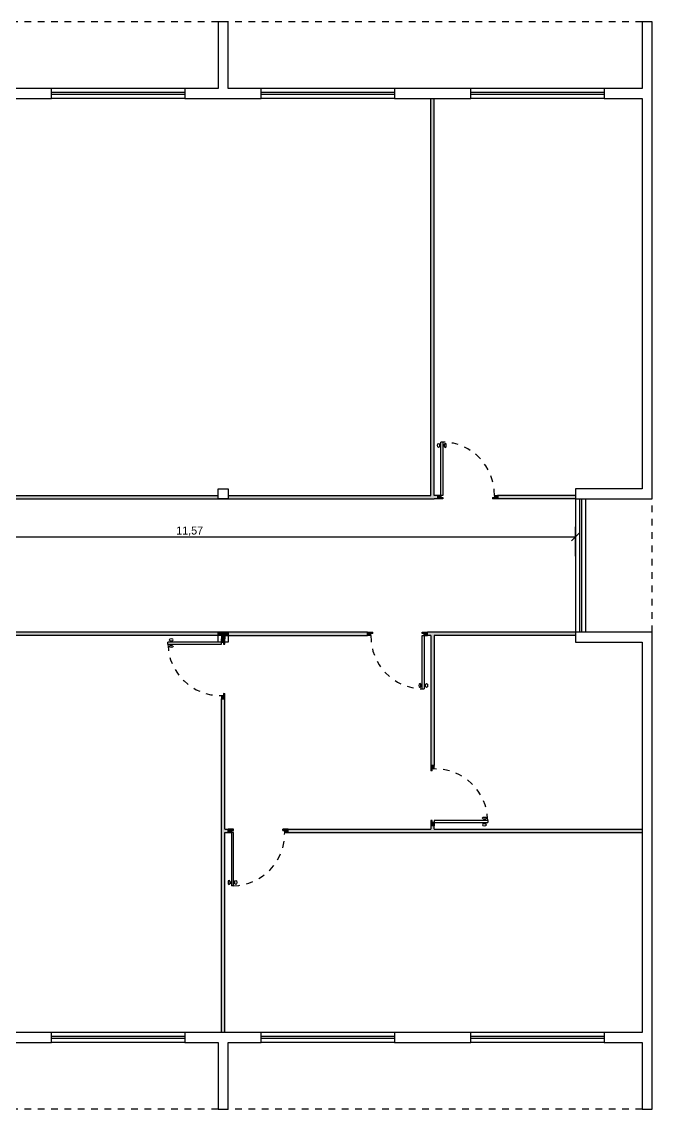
# Model space of a CAD drawing. Header units: millimetres. Extents: x 952 to 2017, y 419 to 1447.
# Drawn here: x 983.19 to 992.64, y 448.25 to 464.55 of the extents above; entities that cross this region are included whole.
import ezdxf

# ---------------------------------------------------------------- set-up
doc = ezdxf.new("R2010")
doc.units = ezdxf.units.MM
doc.header["$PDMODE"] = 34
doc.linetypes.add('ACAD_ISO03W100', pattern=[30, 12, -18])
doc.layers.get('0').update_dxf_attribs({"color": 5})
for name, color, linetype in [('can02', 2, 'Continuous'), ('pena 01', 1, 'Continuous'), ('pena01', 1, 'Continuous'), ('pena02', 2, 'Continuous'), ('pena04', 4, 'Continuous')]:
    doc.layers.add(name, color=color, linetype=linetype)
doc.styles.get("Standard").update_dxf_attribs({"font": 'ERASLGHT.TTF'})
doc.dimstyles.new('ISO-25', dxfattribs={"dimtxt": 0.12, "dimasz": 0.12, "dimexe": 0.15, "dimexo": 0.14, "dimgap": 0.015, "dimtad": 1, "dimzin": 1, "dimtxsty": 'Standard', "dimblk": 'OBLIQUE', "dimcen": 0.15, "dimdle": 0.0005, "dimclrd": 1, "dimclre": 1, "dimclrt": 2, "dimadec": 0, "dimazin": 0, "dimtfac": 1, "dimtmove": 0, "dimatfit": 3, "dimldrblk": 'OBLIQUE', "dimfxl": 1, "dimarcsym": 0})

# ---------------------------------------------------------------- blocks, each defined once
blk = doc.blocks.new('_Oblique')
at = {"color": 0, "linetype": 'ByBlock', "lineweight": -2}
blk.add_line((-0.5, -0.5), (0.5, 0.5), dxfattribs=at)
blk = doc.blocks.new('*D14')
at = {"color": 1, "lineweight": -2}
for p, q in [((979.924, 456.539), (979.924, 456.978)), ((991.49, 456.539), (991.49, 456.978)), ((979.923, 456.828), (991.491, 456.828))]:
    blk.add_line(p, q, dxfattribs=at)
at = {"layer": 'Defpoints', "color": 0}
for p in [(991.49, 456.828), (979.924, 456.399), (991.49, 456.399)]:
    blk.add_point(p, dxfattribs=at)
at = {"color": 1, "lineweight": -2, "xscale": 0.12, "yscale": 0.12, "zscale": 0.12, "rotation": 180}
blk.add_blockref('_Oblique', (979.924, 456.828), dxfattribs=at)
at = {"color": 1, "lineweight": -2, "xscale": 0.12, "yscale": 0.12, "zscale": 0.12}
blk.add_blockref('_Oblique', (991.49, 456.828), dxfattribs=at)
at = {"color": 2, "insert": (985.707, 456.912), "char_height": 0.12, "attachment_point": 5}
blk.add_mtext('11,57', dxfattribs=at)

msp = doc.modelspace()

# ---------------------------------------------------------------- hatches: boundary and pattern name
at = {"layer": 'pena02'}
h = msp.add_hatch(color=256, dxfattribs=at)
h.paths.add_polyline_path([(989.374, 457.399), (989.424, 457.399), (989.424, 457.449), (989.374, 457.449), (989.374, 463.399), (989.324, 463.399), (989.324, 457.449), (986.282, 457.449), (986.282, 457.399)])
h.paths.add_polyline_path([(991.49, 457.399), (991.49, 457.449), (990.324, 457.449), (990.324, 457.399)])
for points in [[(986.132, 457.399), (986.132, 457.449), (979.999, 457.449), (979.999, 457.399)], [(986.132, 455.349), (986.132, 455.399), (979.999, 455.399), (979.999, 455.349)], [(986.232, 455.299), (986.232, 455.349), (986.282, 455.349), (986.282, 455.399), (986.132, 455.399), (986.132, 455.349), (986.182, 455.349), (986.182, 455.299)], [(988.374, 455.349), (988.374, 455.399), (986.282, 455.399), (986.282, 455.349)], [(992.49, 452.399), (992.49, 452.449), (989.374, 452.449), (989.374, 452.499), (989.324, 452.499), (989.324, 452.449), (987.182, 452.449), (987.182, 452.399)]]:
    msp.add_hatch(color=256, dxfattribs=at).paths.add_polyline_path(points)
h = msp.add_hatch(dxfattribs=at)
h.set_pattern_fill('LINE', color=256, scale=0.004, angle=45, style=0)
h.set_pattern_definition([(315, (-1028.375138, 2398.697781), (-0.00898025612, -0.00898025612), [])])
h.paths.add_polyline_path([(989.424, 457.449), (989.424, 457.399), (989.504, 457.399), (989.504, 457.419), (989.474, 457.419), (989.474, 457.449)])
h = msp.add_hatch(dxfattribs=at)
h.set_pattern_fill('LINE', color=256, scale=0.004, angle=45, style=0)
h.set_pattern_definition([(315, (-1028.575138, 2398.697781), (-0.00898025612, -0.00898025612), [])])
h.paths.add_polyline_path([(990.324, 457.449), (990.324, 457.399), (990.244, 457.399), (990.244, 457.419), (990.274, 457.419), (990.274, 457.449)])
h = msp.add_hatch(color=256, dxfattribs=at)
h.paths.add_polyline_path([(986.182, 449.399), (986.232, 449.399), (986.232, 452.399), (986.282, 452.399), (986.282, 452.449), (986.232, 452.449), (986.232, 454.399), (986.182, 454.399)])
h.paths.add_polyline_path([(989.374, 455.349), (991.49, 455.349), (991.49, 455.399), (989.274, 455.399), (989.274, 455.349), (989.324, 455.349), (989.324, 453.399), (989.374, 453.399)])
h = msp.add_hatch(dxfattribs=at)
h.set_pattern_fill('LINE', color=256, scale=0.004, angle=-45, style=0)
h.set_pattern_definition([(315, (-955.066832, 2473.097754), (0.00898025612, 0.00898025612), [])])
h.paths.add_polyline_path([(986.182, 455.299), (986.232, 455.299), (986.232, 455.219), (986.212, 455.219), (986.212, 455.249), (986.182, 455.249)])
h = msp.add_hatch(dxfattribs=at)
h.set_pattern_fill('LINE', color=256, scale=0.004, angle=45, style=0)
h.set_pattern_definition([(135, (3007.272803, -1485.900214), (0.00898025612, 0.00898025612), [])])
h.paths.add_polyline_path([(988.374, 455.349), (988.374, 455.399), (988.454, 455.399), (988.454, 455.379), (988.424, 455.379), (988.424, 455.349)])
h = msp.add_hatch(dxfattribs=at)
h.set_pattern_fill('LINE', color=256, scale=0.004, angle=45, style=0)
h.set_pattern_definition([(135, (3007.072803, -1485.900214), (0.00898025612, 0.00898025612), [])])
h.paths.add_polyline_path([(989.274, 455.349), (989.274, 455.399), (989.194, 455.399), (989.194, 455.379), (989.224, 455.379), (989.224, 455.349)])
h = msp.add_hatch(dxfattribs=at)
h.set_pattern_fill('LINE', color=256, scale=0.004, angle=-45, style=0)
h.set_pattern_definition([(315, (-955.066832, 2473.297754), (0.00898025612, 0.00898025612), [])])
h.paths.add_polyline_path([(986.182, 454.399), (986.232, 454.399), (986.232, 454.479), (986.212, 454.479), (986.212, 454.449), (986.182, 454.449)])
h = msp.add_hatch(dxfattribs=at)
h.set_pattern_fill('LINE', color=256, scale=0.004, angle=135, style=0)
h.set_pattern_definition([(135, (2930.62283, -1565.500187), (-0.00898025612, -0.00898025612), [])])
h.paths.add_polyline_path([(989.374, 453.399), (989.324, 453.399), (989.324, 453.319), (989.344, 453.319), (989.344, 453.349), (989.374, 453.349)])
h = msp.add_hatch(dxfattribs=at)
h.set_pattern_fill('LINE', color=256, scale=0.004, angle=135, style=0)
h.set_pattern_definition([(135, (2930.62283, -1565.300187), (-0.00898025612, -0.00898025612), [])])
h.paths.add_polyline_path([(989.374, 452.499), (989.324, 452.499), (989.324, 452.579), (989.344, 452.579), (989.344, 452.549), (989.374, 452.549)])
h = msp.add_hatch(dxfattribs=at)
h.set_pattern_fill('LINE', color=256, scale=0.004, angle=45, style=0)
h.set_pattern_definition([(45, (-1031.516805, -1488.850214), (-0.00898025612, 0.00898025612), [])])
h.paths.add_polyline_path([(986.282, 452.399), (986.282, 452.449), (986.362, 452.449), (986.362, 452.429), (986.332, 452.429), (986.332, 452.399)])
h = msp.add_hatch(dxfattribs=at)
h.set_pattern_fill('LINE', color=256, scale=0.004, angle=45, style=0)
h.set_pattern_definition([(45, (-1031.716805, -1488.850214), (-0.00898025612, 0.00898025612), [])])
h.paths.add_polyline_path([(987.182, 452.399), (987.182, 452.449), (987.102, 452.449), (987.102, 452.429), (987.132, 452.429), (987.132, 452.399)])

# ---------------------------------------------------------------- linework, layer by layer
at = {"layer": 'can02'}
for points in [[(986.778, 463.399), (986.778, 463.549), (986.282, 463.549), (986.282, 464.549), (986.132, 464.549), (986.132, 463.549), (985.636, 463.549), (985.636, 463.399)], [(992.64, 457.399), (992.64, 464.549), (992.49, 464.549), (992.49, 463.549), (991.92, 463.549), (991.92, 463.399), (992.49, 463.399), (992.49, 457.549), (991.49, 457.549), (991.49, 457.399)], [(983.636, 463.399), (983.636, 463.549), (982.495, 463.549), (982.495, 463.399)], [(989.92, 463.399), (989.92, 463.549), (988.778, 463.549), (988.778, 463.399)], [(992.64, 448.249), (992.64, 455.399), (991.49, 455.399), (991.49, 455.249), (992.49, 455.249), (992.49, 449.399), (991.92, 449.399), (991.92, 449.249), (992.49, 449.249), (992.49, 448.249)], [(983.636, 449.249), (983.636, 449.399), (982.495, 449.399), (982.495, 449.249)], [(986.282, 448.249), (986.282, 449.249), (986.778, 449.249), (986.778, 449.399), (985.636, 449.399), (985.636, 449.249), (986.132, 449.249), (986.132, 448.249)], [(989.92, 449.249), (989.92, 449.399), (988.778, 449.399), (988.778, 449.249)]]:
    msp.add_lwpolyline(points, close=True, dxfattribs=at)
at = {"layer": 'pena 01', "linetype": 'ACAD_ISO03W100', "ltscale": 0.005}
for p, q in [((986.132, 464.549), (979.999, 464.549)), ((992.49, 464.549), (986.282, 464.549)), ((992.64, 455.399), (992.64, 457.399)), ((986.132, 448.249), (979.999, 448.249)), ((992.49, 448.249), (986.282, 448.249))]:
    msp.add_line(p, q, dxfattribs=at)
for centre, start, end in [((989.489, 457.464), 358.9053, 88.9053), ((989.209, 455.334), 178.9053, 268.9053), ((986.167, 455.234), 181.0947, 271.0947), ((989.389, 452.564), 1.0947, 91.0947), ((986.347, 452.384), 271.0947, 1.0947)]:
    msp.add_arc(centre, 0.785, start, end, dxfattribs=at)
at = {"layer": 'pena01'}
for p, q in [((985.636, 463.549), (983.636, 463.549)), ((988.778, 463.549), (986.778, 463.549)), ((991.92, 463.549), (989.92, 463.549)), ((985.636, 463.399), (983.636, 463.399)), ((988.778, 463.399), (986.778, 463.399)), ((991.92, 463.399), (989.92, 463.399)), ((991.49, 457.399), (991.49, 455.399)), ((991.64, 457.399), (991.64, 455.399)), ((991.64, 457.399), (991.64, 455.399)), ((985.636, 449.399), (983.636, 449.399)), ((988.778, 449.399), (986.778, 449.399)), ((991.92, 449.399), (989.92, 449.399)), ((985.636, 449.249), (983.636, 449.249)), ((988.778, 449.249), (986.778, 449.249)), ((991.92, 449.249), (989.92, 449.249))]:
    msp.add_line(p, q, dxfattribs=at)
at = {"layer": 'pena02'}
for p, q in [((985.636, 463.489), (983.636, 463.489)), ((985.636, 463.459), (983.636, 463.459)), ((988.778, 463.489), (986.778, 463.489)), ((988.778, 463.459), (986.778, 463.459)), ((991.92, 463.489), (989.92, 463.489)), ((991.92, 463.459), (989.92, 463.459)), ((989.324, 457.449), (989.324, 463.399)), ((989.374, 457.449), (989.374, 463.399)), ((989.453, 458.209), (989.474, 458.209)), ((989.504, 458.249), (989.474, 458.249)), ((989.474, 457.449), (989.474, 458.249)), ((989.504, 458.249), (989.504, 457.449)), ((989.525, 458.209), (989.504, 458.209)), ((989.453, 458.189), (989.474, 458.189)), ((989.525, 458.189), (989.504, 458.189)), ((978.95, 457.399), (989.374, 457.399)), ((979.999, 457.449), (986.132, 457.449)), ((986.282, 457.449), (989.324, 457.449)), ((989.424, 457.449), (989.374, 457.449)), ((989.424, 457.399), (989.374, 457.399)), ((989.424, 457.399), (989.374, 457.399)), ((989.424, 457.449), (989.474, 457.449)), ((989.424, 457.449), (989.424, 457.399)), ((989.504, 457.449), (989.424, 457.449)), ((989.504, 457.399), (989.424, 457.399)), ((989.474, 457.449), (989.474, 457.399)), ((989.474, 457.449), (989.474, 457.419)), ((989.504, 457.449), (989.474, 457.449)), ((989.474, 457.419), (989.504, 457.419)), ((989.504, 457.419), (989.504, 457.399)), ((990.244, 457.419), (990.244, 457.399)), ((990.244, 457.419), (990.274, 457.419)), ((990.324, 457.399), (990.244, 457.399)), ((990.274, 457.449), (990.274, 457.419)), ((990.274, 457.449), (990.324, 457.449)), ((991.49, 457.449), (990.324, 457.449)), ((990.324, 457.449), (990.324, 457.399)), ((991.49, 457.399), (990.324, 457.399)), ((991.55, 457.399), (991.55, 455.399)), ((991.58, 457.399), (991.58, 455.399)), ((988.374, 455.399), (979.999, 455.399)), ((986.182, 455.349), (979.999, 455.349)), ((985.422, 455.27), (985.422, 455.249)), ((985.442, 455.27), (985.442, 455.249)), ((986.182, 455.349), (986.182, 455.299)), ((986.182, 455.299), (986.182, 455.249)), ((986.182, 455.299), (986.232, 455.299)), ((986.182, 455.219), (986.182, 455.299)), ((986.232, 455.349), (986.232, 455.299)), ((986.232, 455.349), (988.374, 455.349)), ((986.232, 455.219), (986.232, 455.299)), ((988.374, 455.399), (988.454, 455.399)), ((988.374, 455.349), (988.374, 455.399)), ((988.424, 455.349), (988.374, 455.349)), ((988.424, 455.349), (988.424, 455.379)), ((988.454, 455.379), (988.424, 455.379)), ((988.454, 455.379), (988.454, 455.399)), ((989.194, 455.399), (989.274, 455.399)), ((989.194, 455.379), (989.194, 455.399)), ((989.224, 455.379), (989.194, 455.379)), ((989.194, 455.349), (989.274, 455.349)), ((989.194, 455.349), (989.224, 455.349)), ((989.194, 454.549), (989.194, 455.349)), ((989.224, 455.349), (989.224, 455.379)), ((989.224, 455.349), (989.224, 455.379)), ((989.274, 455.349), (989.224, 455.349)), ((989.224, 455.349), (989.224, 454.549)), ((991.49, 455.399), (989.274, 455.399)), ((989.274, 455.349), (989.274, 455.399)), ((989.324, 455.349), (989.274, 455.349)), ((989.324, 455.349), (989.324, 453.399)), ((989.424, 455.399), (989.374, 455.399)), ((989.424, 455.399), (989.374, 455.399)), ((989.374, 455.349), (989.374, 453.399)), ((991.49, 455.349), (989.374, 455.349)), ((985.382, 455.219), (985.382, 455.249)), ((986.182, 455.249), (985.382, 455.249)), ((985.382, 455.219), (986.182, 455.219)), ((985.422, 455.198), (985.422, 455.219)), ((985.442, 455.198), (985.442, 455.219)), ((986.182, 455.249), (986.212, 455.249)), ((986.182, 455.249), (986.212, 455.249)), ((986.182, 455.219), (986.182, 455.249)), ((986.212, 455.249), (986.212, 455.219)), ((986.212, 455.219), (986.232, 455.219)), ((989.173, 454.609), (989.194, 454.609)), ((989.245, 454.609), (989.224, 454.609)), ((986.182, 454.449), (986.212, 454.449)), ((986.182, 454.449), (986.182, 454.399)), ((986.212, 454.479), (986.232, 454.479)), ((986.212, 454.479), (986.212, 454.449)), ((986.232, 454.399), (986.232, 454.479)), ((989.173, 454.589), (989.194, 454.589)), ((989.194, 454.549), (989.224, 454.549)), ((989.245, 454.589), (989.224, 454.589)), ((986.182, 449.399), (986.182, 454.399)), ((986.182, 454.399), (986.232, 454.399)), ((986.232, 452.449), (986.232, 454.399)), ((989.374, 453.399), (989.324, 453.399)), ((989.324, 453.399), (989.324, 453.319)), ((989.344, 453.319), (989.324, 453.319)), ((989.344, 453.319), (989.344, 453.349)), ((989.374, 453.349), (989.344, 453.349)), ((989.374, 453.349), (989.374, 453.399)), ((989.344, 452.579), (989.324, 452.579)), ((989.324, 452.579), (989.324, 452.499)), ((989.374, 452.499), (989.324, 452.499)), ((989.324, 452.499), (989.324, 452.449)), ((989.344, 452.549), (989.344, 452.579)), ((989.374, 452.549), (989.344, 452.549)), ((989.374, 452.549), (989.344, 452.549)), ((990.174, 452.579), (989.374, 452.579)), ((989.374, 452.579), (989.374, 452.549)), ((989.374, 452.579), (989.374, 452.499)), ((989.374, 452.549), (990.174, 452.549)), ((989.374, 452.499), (989.374, 452.549)), ((989.374, 452.449), (989.374, 452.499)), ((990.114, 452.6), (990.114, 452.579)), ((990.114, 452.528), (990.114, 452.549)), ((990.134, 452.6), (990.134, 452.579)), ((990.134, 452.528), (990.134, 452.549)), ((990.174, 452.579), (990.174, 452.549)), ((986.232, 452.449), (986.282, 452.449)), ((986.232, 449.399), (986.232, 452.399)), ((986.232, 452.399), (986.282, 452.399)), ((986.282, 452.399), (986.282, 452.449)), ((986.362, 452.449), (986.282, 452.449)), ((986.282, 452.399), (986.332, 452.399)), ((986.362, 452.399), (986.282, 452.399)), ((986.332, 452.399), (986.332, 452.429)), ((986.332, 452.399), (986.332, 452.429)), ((986.332, 452.429), (986.362, 452.429)), ((986.332, 452.399), (986.332, 451.599)), ((986.362, 452.399), (986.332, 452.399)), ((986.362, 452.429), (986.362, 452.449)), ((986.362, 451.599), (986.362, 452.399)), ((987.102, 452.429), (987.102, 452.449)), ((987.182, 452.449), (987.102, 452.449)), ((987.102, 452.429), (987.132, 452.429)), ((987.132, 452.399), (987.132, 452.429)), ((987.132, 452.399), (987.182, 452.399)), ((987.182, 452.449), (989.324, 452.449)), ((987.182, 452.399), (987.182, 452.449)), ((987.182, 452.399), (992.49, 452.399)), ((989.374, 452.449), (992.49, 452.449)), ((986.311, 451.659), (986.332, 451.659)), ((986.311, 451.639), (986.332, 451.639)), ((986.362, 451.599), (986.332, 451.599)), ((986.383, 451.659), (986.362, 451.659)), ((986.383, 451.639), (986.362, 451.639)), ((985.636, 449.339), (983.636, 449.339)), ((985.636, 449.309), (983.636, 449.309)), ((988.778, 449.339), (986.778, 449.339)), ((988.778, 449.309), (986.778, 449.309)), ((991.92, 449.339), (989.92, 449.339)), ((991.92, 449.309), (989.92, 449.309))]:
    msp.add_line(p, q, dxfattribs=at)
for centre, major_axis in [((989.439, 458.199), (0, 0.03)), ((985.432, 455.184), (-0.03, 0)), ((989.259, 454.599), (0, -0.03)), ((990.124, 452.614), (0.03, 0)), ((986.397, 451.649), (0, -0.03))]:
    msp.add_ellipse(centre, major_axis=major_axis, ratio=0.5, dxfattribs=at)
at = {"layer": 'pena02', "extrusion": (0, 0, -1)}
for centre, major_axis in [((989.539, 458.199), (0, 0.03)), ((985.432, 455.284), (-0.03, 0)), ((989.159, 454.599), (0, -0.03)), ((990.124, 452.514), (0.03, 0)), ((986.297, 451.649), (0, -0.03))]:
    msp.add_ellipse(centre, major_axis=major_axis, ratio=0.5, dxfattribs=at)
at = {"layer": 'pena04'}
for points in [[(986.132, 457.399), (986.132, 457.549), (986.282, 457.549), (986.282, 457.399)], [(986.132, 455.249), (986.132, 455.399), (986.282, 455.399), (986.282, 455.249)]]:
    msp.add_lwpolyline(points, close=True, dxfattribs=at)

# ---------------------------------------------------------------- dimensions: what is measured, and where the dimension line sits
dim = msp.add_linear_dim(base=(991.49, 456.828), p1=(979.924, 456.399), p2=(991.49, 456.399), dimstyle='ISO-25')
dim.commit()
dim.dimension.update_dxf_attribs({"geometry": '*D14', "text_midpoint": (985.707, 456.912)})

doc.saveas('drawing.dxf')
